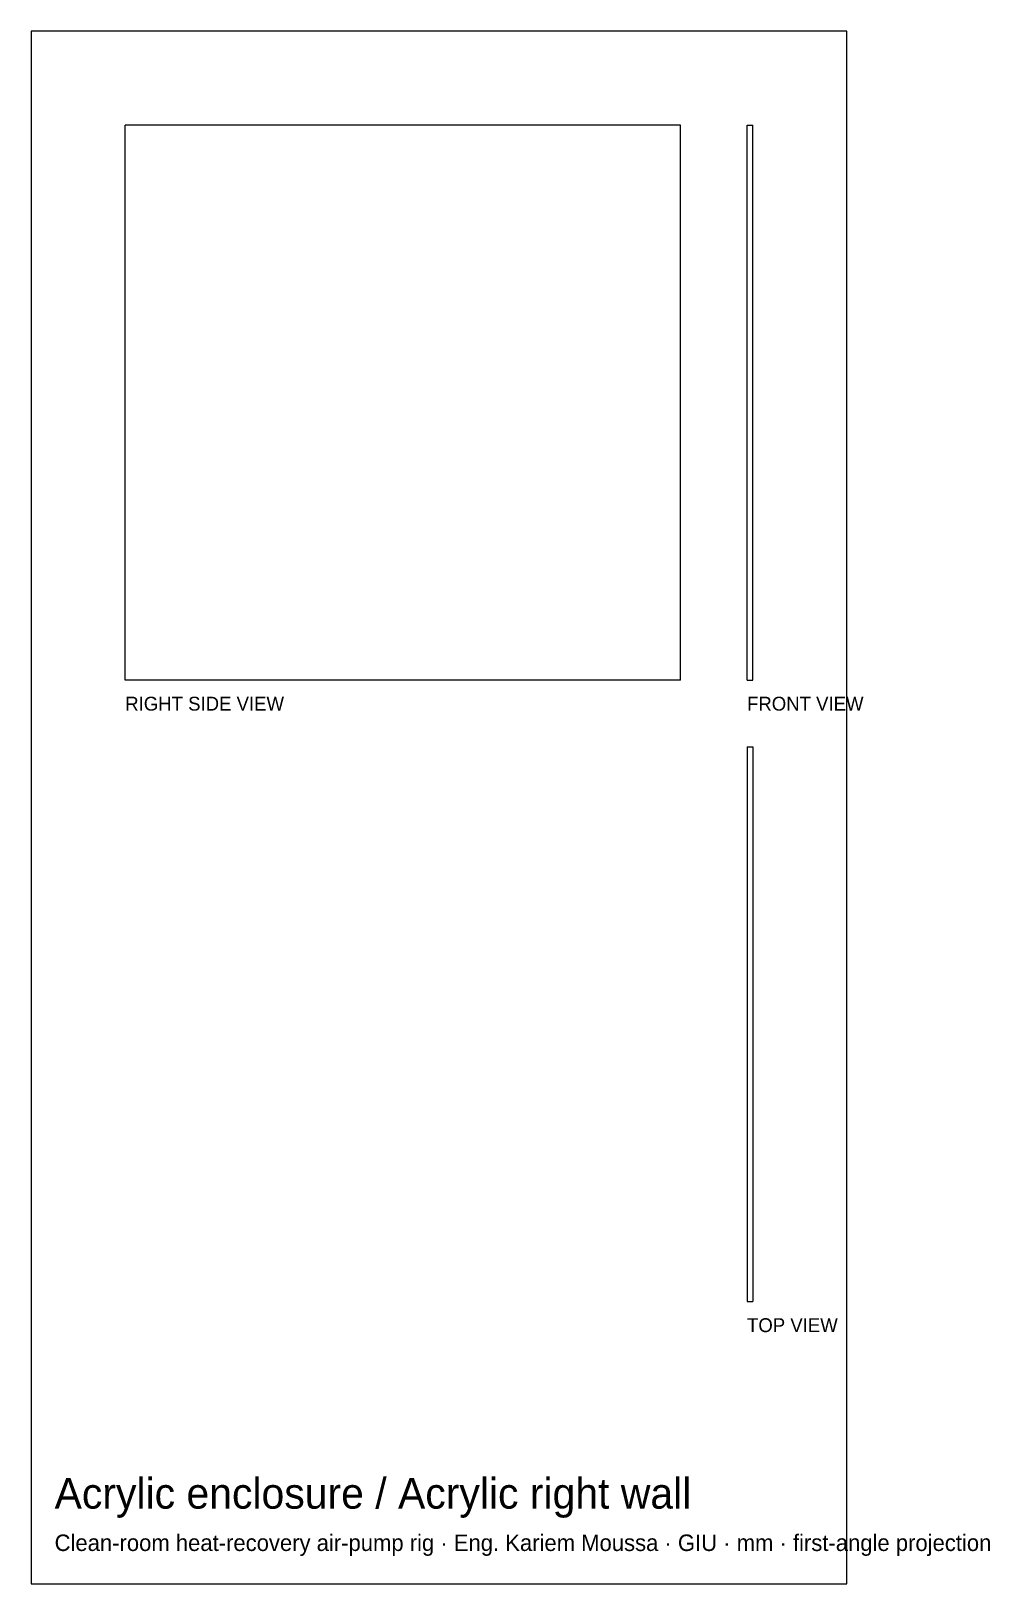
# Model space of a CAD drawing. Header units: millimetres. Extents: x -137 to 709, y -793 to 578.
import ezdxf

# ---------------------------------------------------------------- set-up
doc = ezdxf.new("R2010")
doc.units = ezdxf.units.MM
for name, color, linetype in [('BORDER', 7, 'Continuous'), ('HIDDEN', 8, 'Continuous'), ('TEXT', 5, 'Continuous'), ('VISIBLE', 7, 'Continuous')]:
    doc.layers.add(name, color=color, linetype=linetype)

msp = doc.modelspace()

# ---------------------------------------------------------------- linework, layer by layer
at = {"layer": 'BORDER'}
msp.add_lwpolyline([(-136.904, -793.112), (583.104, -793.112), (583.104, 578.104), (-136.904, 578.104)], close=True, dxfattribs=at)
at = {"layer": 'HIDDEN'}
for points in [[(436.2, 495), (-53.8, 495)], [(-53.8, 5), (-53.8, 495)], [(436.2, 5), (436.2, 495)], [(495, 495), (500, 495)], [(495, 5), (495, 495)], [(500, 5), (500, 495)], [(436.2, 5), (-53.8, 5)], [(495, 5), (500, 5)], [(495, -53.8), (500, -53.8)], [(495, -53.8), (495, -543.8)], [(500, -53.8), (500, -543.8)], [(495, -543.8), (500, -543.8)]]:
    msp.add_lwpolyline(points, dxfattribs=at)
at = {"layer": 'VISIBLE'}
for points in [[(436.2, 495), (-53.8, 495)], [(-53.8, 5), (-53.8, 495)], [(436.2, 5), (436.2, 495)], [(495, 495), (500, 495)], [(495, 5), (495, 495)], [(500, 5), (500, 495)], [(436.2, 5), (-53.8, 5)], [(495, 5), (500, 5)], [(495, -53.8), (500, -53.8)], [(495, -53.8), (495, -543.8)], [(500, -53.8), (500, -543.8)], [(495, -543.8), (500, -543.8)]]:
    msp.add_lwpolyline(points, dxfattribs=at)

# ---------------------------------------------------------------- texts
at = {"layer": 'TEXT'}
for s, height, p in [('RIGHT SIDE VIEW', 12.25, (-53.8, -21.95)), ('FRONT VIEW', 12.25, (495, -21.95)), ('TOP VIEW', 12.25, (495, -570.75)), ('Acrylic enclosure / Acrylic right wall', 27.0088, (-116.128, -726.629)), ('Clean-room heat-recovery air-pump rig · Eng. Kariem Moussa · GIU · mm · first-angle projection', 14.5432, (-116.128, -764.026))]:
    msp.add_text(s, height=height, dxfattribs=at).set_placement(p)

doc.saveas('drawing.dxf')
